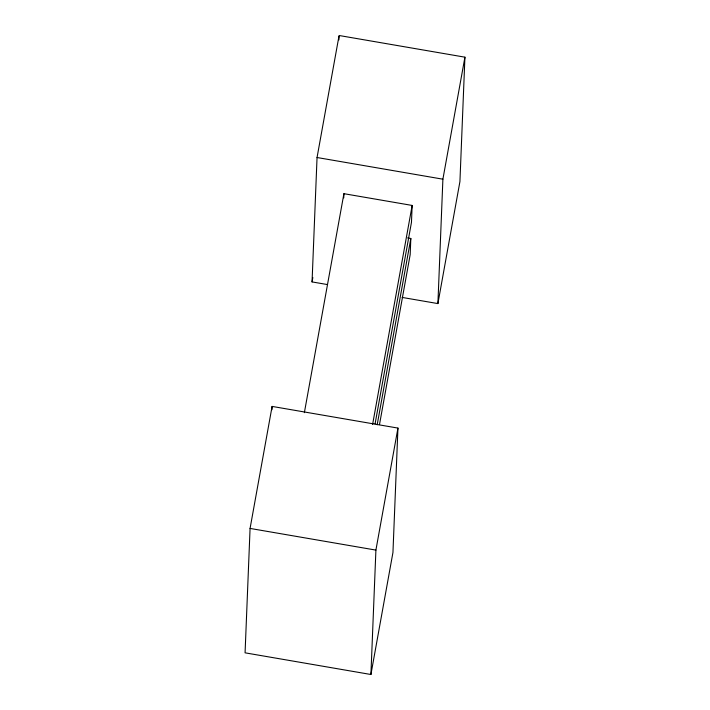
<?xml version="1.0" encoding="UTF-8"?>
<svg xmlns="http://www.w3.org/2000/svg" width="710" height="710" viewBox="0 0 710 710"><rect width="100%" height="100%" fill="white"/><g stroke="black" fill="none" stroke-linecap="round" stroke-linejoin="round"><path stroke-width="1.06" d="M250.071 528.426L245.074 652.827L370.913 674.5L392.95 552.486L397.946 428.086L272.099 406.413L250.071 528.426L375.909 550.099L370.913 674.5M271.965 409.723L272.099 406.413M327.239 284.533L312.054 281.914L317.05 157.513L339.087 35.5L464.926 57.173L459.929 181.574L437.901 303.587L402.1 297.419M338.91 39.902L339.043 36.6M343.746 197.904L343.915 193.688L412.155 205.438L411.472 222.31L375.084 423.843M407.575 237.921L410.824 238.48L410.176 254.65L379.486 424.598M437.901 303.587L442.898 179.186L464.926 57.173M312.054 281.914L312.844 277.557M304.368 412.661L343.915 193.688M372.608 424.411L412.155 205.438M377.188 424.766L410.824 238.48M375.909 550.099L397.946 428.086M317.05 157.513L442.898 179.186"/></g></svg>
